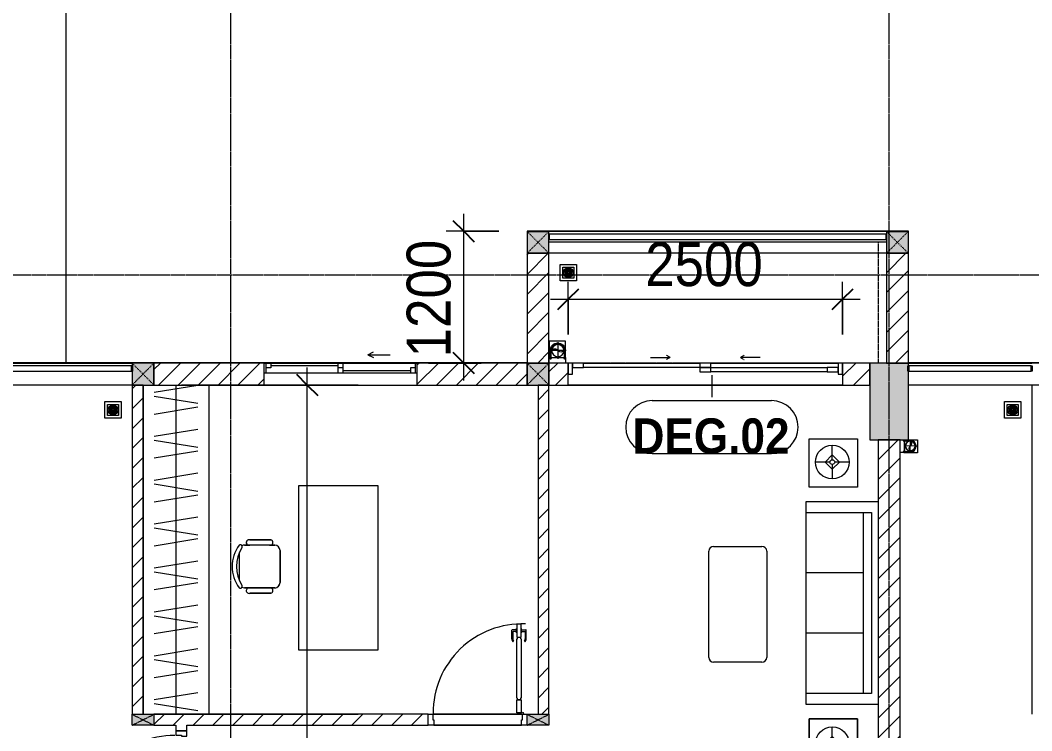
# Model space of a CAD drawing. Header units: millimetres. Extents: x 962 to 239635, y -15958 to 82755.
# Drawn here: x 114784 to 124003, y 41187 to 47660 of the extents above; entities that cross this region are included whole.
import ezdxf

# ---------------------------------------------------------------- set-up
doc = ezdxf.new("R2010")
doc.units = ezdxf.units.MM
for name, pattern in [('Dash', [6, 3, -3]), ('Dash 1_8_', [6.35, 3.175, -3.175]), ('Grid Line', [22.225, 12.7, -3.175, 3.175, -3.175]), ('IMPORT-CENTER _2_', [40.64, 25.4, -5.08, 5.08, -5.08])]:
    doc.linetypes.add(name, pattern=pattern)
for name, color, linetype, lineweight in [('0-1', 7, 'Continuous', 5), ('A-ANNO-DIMS', 211, 'Continuous', 9), ('A-ANNO-DIMS-160', 211, 'Continuous', 9), ('A-AREA', 32, 'Dash 1_8_', 9), ('A-DETL-GENF-1', 9, 'Continuous', 9), ('A-DOOR', 31, 'Continuous', 9), ('A-DOOR-1', 254, 'Continuous', 9), ('A-DOOR-2', 9, 'Continuous', 9), ('A-DOOR-FRAM', 31, 'Continuous', 9), ('A-DOOR-HDLN', 31, 'Dash', 9), ('A-DOOR-IDEN', 31, 'Continuous', 9), ('A-FLOR-1', 250, 'Continuous', 9), ('A-FLOR-2', 9, 'Continuous', 9), ('A-FLOR-HRAL', 11, 'Continuous', 9), ('A-FLOR-HRAL-1', 254, 'Continuous', 9), ('A-FLOR-HRAL-2', 9, 'Continuous', 9), ('A-GLAZ', 151, 'Continuous', 9), ('A-WALL', 113, 'Continuous', 9), ('A-WALL-1', 253, 'Continuous', 18), ('A-WALL-2', 9, 'Continuous', 9), ('A-WALL-3', 113, 'Continuous', 18), ('A-WALL-PATT-1', 10, 'Continuous', 9), ('A-WALL-PATT-2', 111, 'Continuous', 9), ('G-IMPT', 8, 'Continuous', 9), ('G-IMPT-2', 8, 'IMPORT-CENTER _2_', 9), ('I-FURN', 30, 'Continuous', 9), ('I-FURN-1', 254, 'Continuous', 9), ('M-EQPM', 50, 'Continuous', 9), ('S-COLS', 52, 'Continuous', 9), ('S-COLS-1', 52, 'Continuous', 5), ('S-COLS-2', 7, 'Continuous', 18), ('S-COLS-3', 254, 'Continuous', 9), ('S-COLS-4', 253, 'Continuous', 18), ('S-COLS-5', 52, 'Dash', 9), ('S-COLS-6', 52, 'Continuous', 18), ('S-COLS-HDLN', 52, 'Dash', 9), ('S-COLS-HDLN-1', 9, 'Dash', 9), ('S-GRID-1', 1, 'Grid Line', 9)]:
    doc.layers.add(name, color=color, linetype=linetype, lineweight=lineweight)
doc.styles.add('Arial_B_6', font='arialbd_0.ttf', dxfattribs={"width": 0.9, "height": 320})
doc.styles.add('UTM Avo', font='UTM Avo.ttf', dxfattribs={"width": 0.9, "height": 400})
doc.dimstyles.new('1_Dim_chi_tiet_2_5', dxfattribs={"dimscale": 304.8, "dimtxt": 399.720379, "dimasz": 0.629921, "dimexe": 0.524934, "dimexo": 0.0625, "dimgap": 0.052493, "dimtad": 1, "dimdec": 0, "dimrnd": 5, "dimzin": 0, "dimdsep": 46, "dimtxsty": 'UTM Avo', "dimblk1": 'OBLIQUE', "dimblk2": 'OBLIQUE', "dimsah": 1, "dimcen": 0.09, "dimdle": 0.524934, "dimazin": 0, "dimtfac": 1, "dimtdec": 4, "dimtix": 1, "dimtmove": 0, "dimatfit": 3, "dimfxl": 1.049869, "dimfxlon": 1, "dimtvp": 1, "dimtolj": 1, "dimtzin": 0, "dimarcsym": 2})
doc.dimstyles.new('1_Dim_chi_tiet_2_5_1', dxfattribs={"dimscale": 304.8, "dimtxt": 399.720379, "dimasz": 0.629921, "dimexe": 0.524934, "dimexo": 0.0625, "dimgap": 0.052493, "dimtad": 1, "dimdec": 0, "dimrnd": 5, "dimzin": 0, "dimdsep": 46, "dimtxsty": 'UTM Avo', "dimblk1": 'OBLIQUE', "dimblk2": 'OBLIQUE', "dimsah": 1, "dimcen": 0.09, "dimdle": 0.524934, "dimazin": 0, "dimtfac": 1, "dimtdec": 4, "dimtix": 1, "dimtmove": 0, "dimatfit": 3, "dimfxl": 1.049869, "dimfxlon": 1, "dimtvp": 1, "dimtolj": 1, "dimtzin": 0, "dimarcsym": 2})
pattern_1 = [(45, (0, 0), (-90.50967, 90.50967), [])]
pattern_2 = [(45, (61750.9, 0), (-90.50967, 90.50967), [])]

# ---------------------------------------------------------------- blocks, each defined once
blk = doc.blocks.new('NCV_TKTC_KET CAU_rvt-1-TKCS_MB TẦNG 2')
at = {"layer": 'S-COLS-1'}
blk.add_hatch(color=256, dxfattribs=at).paths.add_polyline_path([(61127.6, 43836.9), (61127.6, 44462), (61122.6, 44462), (61122.6, 44512), (61127.6, 44512), (61127.6, 44536.9), (60777.6, 44536.9), (60777.6, 43836.9), (61122.6, 43836.9)])
at = {"layer": 'A-FLOR-1'}
blk.add_line((53452.6, 44536.9), (53452.6, 53311.9), dxfattribs=at)
at = {"layer": 'S-COLS-2'}
for p, q in [((61127.6, 44536.9), (60777.6, 44536.9)), ((60777.6, 44536.9), (60777.6, 43836.9)), ((61127.6, 44512), (61127.6, 44536.9)), ((61127.6, 43836.9), (61127.6, 44462)), ((60777.6, 43836.9), (61127.6, 43836.9))]:
    blk.add_line(p, q, dxfattribs=at)
blk = doc.blocks.new('Railing - 50 x 10mm-901205-TKCS_MB TẦNG 2')
at = {"layer": 'A-FLOR-HRAL-2'}
for p, q in [((25, 5), (-25, 5)), ((-25, 5), (-25, -5)), ((25, -5), (25, 5)), ((-25, -5), (25, -5))]:
    blk.add_line(p, q, dxfattribs=at)
blk = doc.blocks.new('Railing - Railing-883269-TKCS_MB TẦNG 2')
at = {"layer": 'A-FLOR-HRAL-2'}
for p, q in [((39339.1, 35251.3), (38224.1, 35251.3)), ((38224.1, 35201.3), (39339.1, 35201.3))]:
    blk.add_line(p, q, dxfattribs=at)
at = {"extrusion": (0, 0, -1), "zscale": -1, "rotation": 270}
for p in [(-38219.1, 35226.3), (-39344.1, 35226.3)]:
    blk.add_blockref('Railing - 50 x 10mm-901205-TKCS_MB TẦNG 2', p, dxfattribs=at)
blk = doc.blocks.new('DOOR_CW_01 CANH MO-PANEL KINH - DIW_01-900x2200-CỬA GỖ VÂN LAMINATE-V12-TKCS_MB TẦNG 2')
at = {"layer": 'A-DETL-GENF-1'}
for p, q in [((-397, -182), (-397, -62)), ((-397, -62), (-357, -62)), ((-357, -62), (-357, -182)), ((-357, -182), (-397, -182)), ((-391, -196), (-391, -182)), ((-391, -182), (-363, -182)), ((-363, -182), (-363, -196)), ((-397, -196), (-391, -196)), ((-397, -738), (-397, -196)), ((-357, -196), (-363, -196)), ((-357, -196), (-357, -738)), ((-442, -737), (-442, -816.5)), ((-434, -799.5), (-434, -737)), ((-433.9, -711.2), (-427.3, -715.8)), ((-320.1, -711.2), (-326.7, -715.8)), ((-320, -799.5), (-320, -737)), ((-312, -737), (-312, -816.5)), ((-399, -820.5), (-438, -820.5)), ((-399, -803.5), (-430, -803.5)), ((-399, -792.2), (-399, -831.8)), ((-397, -792.2), (-399, -792.2)), ((-397, -738), (-391, -738)), ((-357, -752), (-397, -752)), ((-397, -752), (-397, -872)), ((-397, -792.2), (-397, -831.8)), ((-391, -752), (-391, -738)), ((-363, -752), (-391, -752)), ((-357, -738), (-363, -738)), ((-363, -738), (-363, -752)), ((-357, -872), (-357, -752)), ((-357, -792.2), (-357, -831.8)), ((-357, -792.2), (-355, -792.2)), ((-355, -792.2), (-355, -831.8)), ((-355, -803.5), (-324, -803.5)), ((-355, -820.5), (-316, -820.5)), ((-399, -831.8), (-397, -831.8)), ((-397, -872), (-357, -872)), ((-355, -831.8), (-357, -831.8))]:
    blk.add_line(p, q, dxfattribs=at)
blk.add_circle((-407, -60), 10, dxfattribs=at)
for centre, radius, start, end in [((-407, -60), 814, 268, 0), ((-397, -737), 45, 145, 180), ((-397, -737), 37, 145, 180), ((-357, -737), 37, 0, 35), ((-357, -737), 45, 360, 35), ((-438, -816.5), 4, 180, 270), ((-430, -799.5), 4, 180, 270), ((-324, -799.5), 4, 270, 0), ((-316, -816.5), 4, 270, 0)]:
    blk.add_arc(centre, radius, start, end, dxfattribs=at)
at = {"layer": 'A-DOOR-2'}
for p, q in [((-450, 50), (-400, 50)), ((-400, 50), (-400, 0)), ((400, 0), (400, 50)), ((400, 50), (450, 50)), ((450, 50), (450, -50)), ((-410, -50), (-450, -50)), ((-410, 0), (-410, -50)), ((-400, 0), (-410, 0)), ((-407, -50), (-382, -50)), ((410, 0), (400, 0)), ((410, -50), (410, 0)), ((450, -50), (410, -50))]:
    blk.add_line(p, q, dxfattribs=at)
blk = doc.blocks.new('TU DO LV A - TU DO LV A-901194-TKCS_MB TẦNG 2')
at = {"layer": 'I-FURN'}
for p, q in [((0, 0), (3000, 0)), ((4.3, -101), (68.9, -499)), ((169, -101), (104.4, -499)), ((202.5, -101), (267.1, -499)), ((404.3, -101), (468.9, -499)), ((569, -101), (504.4, -499)), ((602.5, -101), (667.1, -499)), ((804.3, -101), (868.9, -499)), ((969, -101), (904.4, -499)), ((1002.5, -101), (1067.1, -499)), ((1204.3, -101), (1268.9, -499)), ((1369, -101), (1304.4, -499)), ((1402.5, -101), (1467.1, -499)), ((1604.3, -101), (1668.9, -499)), ((1769, -101), (1704.4, -499)), ((1802.5, -101), (1867.1, -499)), ((2004.3, -101), (2068.9, -499)), ((2169, -101), (2104.4, -499)), ((2202.5, -101), (2267.1, -499)), ((2404.3, -101), (2468.9, -499)), ((2569, -101), (2504.4, -499)), ((2602.5, -101), (2667.1, -499)), ((2804.3, -101), (2868.9, -499)), ((2969, -101), (2904.4, -499)), ((0, -300), (3000, -300))]:
    blk.add_line(p, q, dxfattribs=at)
at = {"layer": 'I-FURN-1'}
blk.add_line((0, 0), (3000, 0), dxfattribs=at)
blk = doc.blocks.new('BAN LV A - BAN LV A_dwg_ban hoc2-348006-TKCS_MB TẦNG 2')
at = {"layer": 'I-FURN'}
for p, q in [((-194.4, 388.8), (-194.4, 113.4)), ((145.8, 437.4), (-145.8, 437.4)), ((194.4, 113.4), (194.4, 388.8)), ((-243, 354.4), (-243, 162)), ((194.4, 351.4), (194.4, 150.8)), ((243.7, 162), (243.7, 354.4)), ((-120.5, 64.8), (120.5, 64.8))]:
    blk.add_line(p, q, dxfattribs=at)
at = {"layer": 'I-FURN', "flags": 128}
blk.add_lwpolyline([(-737.8, 610.5), (-737.8, 1330.5), (-154.9, 1330.5), (762.2, 1330.5), (762.2, 610.5)], close=True, dxfattribs=at)
at = {"layer": 'I-FURN'}
for centre, radius, start, end in [((-218.7, 347.3), 25.3, 343.7398, 163.7398), ((-145.8, 388.8), 48.6, 90, 180), ((145.8, 388.8), 48.6, 360, 90), ((219.4, 347.3), 25.3, 16.2602, 170.70537), ((-218.7, 154.9), 25.3, 163.7398, 16.2602), ((-180.2, 75.4), 17.8, 57.97259, 216.69006), ((-145.8, 113.4), 48.6, 180, 207.58444), ((180.2, 75.4), 17.8, 323.30994, 122.02741), ((145.8, 113.4), 48.6, 332.41556, 0), ((219.4, 154.9), 25.3, 189.29463, 16.2602), ((0, 324), 324, 233.1301, 306.8699), ((0, 359.3), 318.2, 237.57575, 302.42425)]:
    blk.add_arc(centre, radius, start, end, dxfattribs=at)
blk = doc.blocks.new('BAN LV A - BAN LV A_dwg-348005-TKCS_MB TẦNG 2')
at = {"extrusion": (0, 0, -1), "zscale": -1, "rotation": 180}
blk.add_blockref('BAN LV A - BAN LV A_dwg_ban hoc2-348006-TKCS_MB TẦNG 2', (-729, 1383.7), dxfattribs=at)
blk = doc.blocks.new('BAN LV A - BAN LV A-401069-TKCS_MB TẦNG 2')
at = {"layer": 'I-FURN-1'}
for p, q in [((-8.8, -53.2), (1491.2, -53.2)), ((-8.8, -773.2), (-8.8, -53.2)), ((1491.2, -53.2), (1491.2, -773.2)), ((1491.2, -773.2), (-8.8, -773.2)), ((534.6, -1029.3), (534.6, -994.9)), ((583.2, -946.3), (874.8, -946.3)), ((923.4, -994.9), (923.4, -1032.3)), ((486, -1221.7), (486, -1029.3)), ((972.7, -1029.3), (972.7, -1221.7)), ((534.6, -1270.3), (534.6, -1235.9)), ((923.4, -1232.9), (923.4, -1270.3))]:
    blk.add_line(p, q, dxfattribs=at)
for centre, radius, start, end in [((510.3, -1036.4), 25.3, 16.2602, 163.7398), ((583.2, -994.9), 48.6, 90, 180), ((874.8, -994.9), 48.6, 0, 90), ((948.4, -1036.4), 25.3, 16.2602, 170.70537), ((510.3, -1228.8), 25.3, 163.7398, 343.7398), ((583.2, -1270.3), 48.6, 180, 207.58444), ((874.8, -1270.3), 48.6, 332.41556, 0), ((948.4, -1228.8), 25.3, 189.29463, 16.2602), ((548.9, -1308.3), 17.8, 119.40397, 216.69006), ((729, -1059.7), 324, 233.1301, 306.8699), ((909.2, -1308.3), 17.8, 323.30994, 60.59603)]:
    blk.add_arc(centre, radius, start, end, dxfattribs=at)
at = {"extrusion": (0, 0, -1), "zscale": -1, "rotation": 180}
blk.add_blockref('BAN LV A - BAN LV A_dwg-348005-TKCS_MB TẦNG 2', (0, 0), dxfattribs=at)
blk = doc.blocks.new('LOBBY_SOFA_1 - LOBBY_SOFA_1-V7-TKCS_MB TẦNG 2')
at = {"layer": 'I-FURN'}
for p, q in [((-2172.3, 1064.5), (-2172.3, 1504.5)), ((-2128.3, 1548.5), (-1160.3, 1548.5)), ((-1116.3, 1504.5), (-1116.3, 1064.5)), ((-1160.3, 1020.5), (-2128.3, 1020.5)), ((-2556, 660), (-708, 660)), ((-2556, 4.9), (-2556, 660)), ((-2457, 66), (-2457, 660)), ((-1907, 143), (-1907, 660)), ((-1357, 143), (-1357, 660)), ((-807, 660), (-807, 66)), ((-708, 660), (-708, 4.9)), ((-2688.2, 633.5), (-3128.2, 633.5)), ((-3128.2, 633.5), (-3128.2, 193.5)), ((-2915.4, 445), (-2915.4, 577)), ((-2688.2, 193.5), (-2688.2, 633.5)), ((-575.9, 633.5), (-135.9, 633.5)), ((-575.9, 193.5), (-575.9, 633.5)), ((-348.6, 445), (-348.6, 577)), ((-135.9, 633.5), (-135.9, 193.5)), ((-2981.4, 423), (-2915.4, 489)), ((-2915.4, 489), (-2849.4, 423)), ((-348.6, 489), (-414.6, 423)), ((-282.6, 423), (-348.6, 489)), ((-2937.4, 423), (-3069.4, 423)), ((-2915.4, 357), (-2981.4, 423)), ((-2849.4, 423), (-2915.4, 357)), ((-2915.4, 269), (-2915.4, 401)), ((-2893.4, 423), (-2761.4, 423)), ((-370.6, 423), (-502.6, 423)), ((-414.6, 423), (-348.6, 357)), ((-348.6, 357), (-282.6, 423)), ((-348.6, 269), (-348.6, 401)), ((-326.6, 423), (-194.6, 423)), ((-3128.2, 193.5), (-2688.2, 193.5)), ((-135.9, 193.5), (-575.9, 193.5)), ((-807, 143), (-2457, 143)), ((-807, 66), (-2457, 66))]:
    blk.add_line(p, q, dxfattribs=at)
for centre, radius in [((-2915.4, 423), 154), ((-348.6, 423), 154), ((-2915.4, 423), 22), ((-348.6, 423), 22)]:
    blk.add_circle(centre, radius, dxfattribs=at)
for centre, start, end in [((-2128.3, 1504.5), 90, 180), ((-1160.3, 1504.5), 0, 90), ((-2128.3, 1064.5), 180, 270), ((-1160.3, 1064.5), 270, 0)]:
    blk.add_arc(centre, 44, start, end, dxfattribs=at)
at = {"layer": 'I-FURN-1'}
for p, q in [((-2172.3, 1064.5), (-2172.3, 1504.5)), ((-2128.3, 1548.5), (-1160.3, 1548.5)), ((-1116.3, 1504.5), (-1116.3, 1064.5)), ((-1160.3, 1020.5), (-2128.3, 1020.5)), ((-2556, 660), (-708, 660)), ((-2556, 4.9), (-2556, 660)), ((-708, 660), (-708, 4.9)), ((-3128.2, 633.5), (-2688.2, 633.5)), ((-3128.2, 193.5), (-3128.2, 633.5)), ((-2688.2, 633.5), (-2688.2, 193.5)), ((-575.9, 633.5), (-135.9, 633.5)), ((-575.9, 193.5), (-575.9, 633.5)), ((-135.9, 633.5), (-135.9, 193.5)), ((-2688.2, 193.5), (-3128.2, 193.5)), ((-135.9, 193.5), (-575.9, 193.5))]:
    blk.add_line(p, q, dxfattribs=at)
for centre, start, end in [((-2128.3, 1504.5), 90, 180), ((-1160.3, 1504.5), 0, 90), ((-2128.3, 1064.5), 180, 270), ((-1160.3, 1064.5), 270, 0)]:
    blk.add_arc(centre, 44, start, end, dxfattribs=at)
blk = doc.blocks.new('Railing - Railing-1003703-TKCS_MB TẦNG 2')
at = {"layer": 'A-FLOR-HRAL-2'}
for p, q in [((31139.1, 35251.3), (30024.1, 35251.3)), ((30024.1, 35201.3), (31139.1, 35201.3))]:
    blk.add_line(p, q, dxfattribs=at)
at = {"extrusion": (0, 0, -1), "zscale": -1, "rotation": 270}
for p in [(-30019.1, 35226.3), (-31144.1, 35226.3)]:
    blk.add_blockref('Railing - 50 x 10mm-901205-TKCS_MB TẦNG 2', p, dxfattribs=at)
blk = doc.blocks.new('G1_SOF - BO TRU - 100x200-746114-TKCS_MB TẦNG 2')
at = {"layer": 'S-COLS'}
blk.add_hatch(color=256, dxfattribs=at).paths.add_polyline_path([(50, -100), (50, 100), (-50, 100), (-50, -100)])
at = {"layer": 'S-COLS-4'}
for p, q in [((-50, 100), (50, 100)), ((-50, -100), (-50, 100)), ((50, 100), (50, -100)), ((50, -100), (-50, -100))]:
    blk.add_line(p, q, dxfattribs=at)
at = {"layer": 'S-COLS-HDLN-1'}
for p, q in [((50, -100), (-50, 100)), ((-50, -100), (50, 100))]:
    blk.add_line(p, q, dxfattribs=at)
blk = doc.blocks.new('DOOR_CW_01 CANH MO-PANEL KINH - DIG_01-900x2200-CỬA NHÔM KÍNH-901226-TKCS_MB TẦNG 2')
at = {"layer": 'A-DETL-GENF-1'}
for p, q in [((-399, 831.8), (-397, 831.8)), ((-399, 792.2), (-399, 831.8)), ((-397, 872), (-357, 872)), ((-397, 752), (-397, 872)), ((-397, 792.2), (-397, 831.8)), ((-357, 872), (-357, 752)), ((-357, 792.2), (-357, 831.8)), ((-355, 831.8), (-357, 831.8)), ((-355, 792.2), (-355, 831.8)), ((-442, 737), (-442, 816.5)), ((-399, 820.5), (-438, 820.5)), ((-434, 799.5), (-434, 737)), ((-399, 803.5), (-430, 803.5)), ((-397, 792.2), (-399, 792.2)), ((-357, 752), (-397, 752)), ((-397, 738), (-391, 738)), ((-397, 738), (-397, 196)), ((-363, 752), (-391, 752)), ((-391, 752), (-391, 738)), ((-363, 738), (-363, 752)), ((-357, 738), (-363, 738)), ((-357, 792.2), (-355, 792.2)), ((-357, 196), (-357, 738)), ((-355, 820.5), (-316, 820.5)), ((-355, 803.5), (-324, 803.5)), ((-320, 799.5), (-320, 737)), ((-312, 737), (-312, 816.5)), ((-433.9, 711.2), (-427.3, 715.8)), ((-320.1, 711.2), (-326.7, 715.8)), ((-397, 196), (-391, 196)), ((-391, 196), (-391, 182)), ((-357, 196), (-363, 196)), ((-363, 182), (-363, 196)), ((-357, 182), (-397, 182)), ((-397, 182), (-397, 62)), ((-391, 182), (-363, 182)), ((-357, 62), (-357, 182)), ((-397, 62), (-357, 62))]:
    blk.add_line(p, q, dxfattribs=at)
blk.add_circle((-407, 60), 10, dxfattribs=at)
for centre, radius, start, end in [((-407, 60), 814, 360, 92), ((-438, 816.5), 4, 90, 180), ((-430, 799.5), 4, 90, 180), ((-324, 799.5), 4, 360, 90), ((-316, 816.5), 4, 0, 90), ((-397, 737), 45, 180, 215), ((-397, 737), 37, 180, 215), ((-357, 737), 37, 325, 0), ((-357, 737), 45, 325, 0)]:
    blk.add_arc(centre, radius, start, end, dxfattribs=at)
at = {"layer": 'A-DOOR-2'}
for p, q in [((-410, 50), (-450, 50)), ((-450, 50), (-450, -50)), ((-410, 0), (-410, 50)), ((-400, 0), (-410, 0)), ((-407, 50), (-382, 50)), ((-400, -50), (-400, 0)), ((410, 0), (400, 0)), ((400, 0), (400, -50)), ((450, 50), (410, 50)), ((410, 50), (410, 0)), ((450, -50), (450, 50)), ((-450, -50), (-400, -50)), ((400, -50), (450, -50))]:
    blk.add_line(p, q, dxfattribs=at)
blk = doc.blocks.new('NCV_TKTC_TANG 2_rvt-1-TKCS_MB TẦNG 2')
at = {"layer": 'A-WALL-PATT-1'}
h = blk.add_hatch(dxfattribs=at)
h.set_pattern_fill('FP_1', color=256, style=0, pattern_type=2)
h.set_pattern_definition(pattern_1)
h.paths.add_polyline_path([(54152.6, 41336.9), (54152.6, 44336.9), (54052.6, 44336.9), (54052.6, 41336.9)])
h = blk.add_hatch(dxfattribs=at)
h.set_pattern_fill('FP_1', color=256, style=0, pattern_type=2)
h.set_pattern_definition(pattern_1)
h.paths.add_polyline_path([(57852.6, 41336.9), (57852.6, 44336.9), (57752.6, 44336.9), (57752.6, 41336.9)])
h = blk.add_hatch(dxfattribs=at)
h.set_pattern_fill('FP_1', color=256, style=0, pattern_type=2)
h.set_pattern_definition(pattern_1)
h.paths.add_polyline_path([(54252.6, 41236.9), (56752.6, 41236.9), (56752.6, 41336.9), (54252.6, 41336.9), (54252.6, 41303.6)])
h = blk.add_hatch(dxfattribs=at)
h.set_pattern_fill('FP_1', color=256, style=0, pattern_type=2)
h.set_pattern_definition(pattern_1)
h.paths.add_polyline_path([(54452.6, 40236.9), (54552.6, 40236.9), (54552.6, 40286.9), (54452.6, 40286.9)])
h.paths.add_polyline_path([(54552.6, 41186.9), (54552.6, 41236.9), (54452.6, 41236.9), (54452.6, 41186.9), (54502.2, 41186.9)])
at = {"layer": 'A-FLOR-2'}
for p, q in [((60927.6, 45536.9), (57852.6, 45536.9)), ((60487.6, 44536.9), (59327.6, 44536.9)), ((54152.6, 44336.9), (54152.6, 41336.9)), ((54752.6, 44336.9), (54502.2, 44336.9)), ((55252.6, 44336.9), (54752.6, 44336.9)), ((56114.3, 44336.9), (55252.6, 44336.9)), ((60527.6, 44336.9), (58027.6, 44336.9)), ((58027.6, 44336.9), (60527.6, 44336.9)), ((54152.6, 41336.9), (54252.6, 41336.9)), ((54252.6, 41336.9), (54752.6, 41336.9)), ((54752.6, 41336.9), (56114.3, 41336.9)), ((56792.6, 41336.9), (57612.6, 41336.9)), ((57612.6, 41336.9), (56792.6, 41336.9)), ((57602.6, 41236.9), (56802.6, 41236.9)), ((56802.6, 41236.9), (57602.6, 41236.9))]:
    blk.add_line(p, q, dxfattribs=at)
at = {"layer": 'A-WALL-1'}
for p, q in [((54052.6, 44336.9), (54052.6, 41336.9)), ((54152.6, 44336.9), (54052.6, 44336.9)), ((54152.6, 41336.9), (54152.6, 44336.9)), ((57852.6, 44336.9), (57752.6, 44336.9)), ((57752.6, 44336.9), (57752.6, 41336.9)), ((57852.6, 41336.9), (57852.6, 44336.9)), ((62252.6, 44336.9), (62252.6, 41336.9)), ((62352.6, 44336.9), (62252.6, 44336.9)), ((56752.6, 41336.9), (54252.6, 41336.9)), ((56752.6, 41236.9), (56752.6, 41336.9)), ((54252.6, 41236.9), (54452.6, 41236.9)), ((54452.6, 41236.9), (54452.6, 41186.9)), ((54552.6, 41236.9), (56752.6, 41236.9)), ((54552.6, 41186.9), (54552.6, 41236.9)), ((54452.6, 41186.9), (54552.6, 41186.9))]:
    blk.add_line(p, q, dxfattribs=at)
at = {"layer": 'A-WALL-2'}
for p, q in [((52927.6, 44536.9), (54052.6, 44536.9)), ((61127.6, 44536.9), (62252.6, 44536.9)), ((54052.6, 44336.9), (52927.6, 44336.9)), ((62252.6, 44336.9), (61127.6, 44336.9)), ((56792.6, 41336.9), (57612.6, 41336.9)), ((57602.6, 41236.9), (56802.6, 41236.9))]:
    blk.add_line(p, q, dxfattribs=at)
at = {"layer": 'A-DOOR-1'}
for name, p, rotation in [('DOOR_CW_01 CANH MO-PANEL KINH - DIW_01-900x2200-CỬA GỖ VÂN LAMINATE-V12-TKCS_MB TẦNG 2', (57202.6, 41286.9), 180), ('DOOR_CW_01 CANH MO-PANEL KINH - DIG_01-900x2200-CỬA NHÔM KÍNH-901226-TKCS_MB TẦNG 2', (54502.6, 40736.9), 90.0000000000011)]:
    blk.add_blockref(name, p, dxfattribs=dict(at, rotation=rotation))
at = {"layer": 'A-FLOR-HRAL-1'}
for name in ['Railing - Railing-1003703-TKCS_MB TẦNG 2', 'Railing - Railing-883269-TKCS_MB TẦNG 2']:
    blk.add_blockref(name, (22908.5, 9260.7), dxfattribs=at)
at = {"layer": 'I-FURN-1'}
for name, p, rotation in [('TU DO LV A - TU DO LV A-901194-TKCS_MB TẦNG 2', (54752.6, 44336.9), 270.0000000000002), ('LOBBY_SOFA_1 - LOBBY_SOFA_1-V7-TKCS_MB TẦNG 2', (60857.5, 43983.4), 89.99999999999972), ('BAN LV A - BAN LV A-401069-TKCS_MB TẦNG 2', (56347.4, 43412.7), 270.0000000000005)]:
    blk.add_blockref(name, p, dxfattribs=dict(at, rotation=rotation))
at = {"layer": 'S-COLS-3', "rotation": 270.0000000000007}
for p in [(54152.6, 41286.9), (57752.6, 41286.9)]:
    blk.add_blockref('G1_SOF - BO TRU - 100x200-746114-TKCS_MB TẦNG 2', p, dxfattribs=at)
blk = doc.blocks.new('1_FAMILY RVT - W01-WxH 1400x1400xmm-389822-TKCS_MB TẦNG 2')
at = {"layer": 'A-GLAZ'}
for p, q in [((248.4, 172.39), (299.2, 197.79)), ((-700, 96.19), (-700, -103.81)), ((700, 96.19), (-700, 96.19)), ((-700, 96.19), (-636.5, 96.19)), ((-680.95, 96.19), (-680.95, 7.29)), ((-636.5, 96.19), (-22.225, 96.19)), ((-636.5, 96.19), (-636.5, 51.74)), ((-22.225, 7.29), (-22.225, 96.19)), ((-22.225, 96.19), (22.225, 96.19)), ((22.225, 96.19), (680.95, 96.19)), ((22.225, 96.19), (22.225, 7.29)), ((248.4, 172.39), (299.2, 146.99)), ((248.4, 172.39), (451.6, 172.39)), ((680.95, 96.19), (700, 96.19)), ((680.95, 96.19), (680.95, 7.29)), ((700, -103.81), (700, 96.19)), ((-700, 7.29), (-680.95, 7.29)), ((-636.5, 51.74), (-680.95, 51.74)), ((-680.95, 7.29), (-22.225, 7.29)), ((-636.5, 73.965), (-22.225, 73.965)), ((22.225, 51.74), (-22.225, 51.74)), ((-22.225, 7.29), (22.225, 7.29)), ((22.225, 29.515), (636.5, 29.515)), ((22.225, 7.29), (636.5, 7.29)), ((636.5, 51.74), (636.5, 7.29)), ((680.95, 51.74), (636.5, 51.74)), ((636.5, 7.29), (700, 7.29)), ((-700, -103.81), (700, -103.81))]:
    blk.add_line(p, q, dxfattribs=at)
blk = doc.blocks.new('DEG_02-DEG_03 - DEG_02-2500x2400mm-CỬA ĐI 02 CÁNH TRƯỢT-625766-TKCS_MB TẦNG 2')
at = {"layer": 'A-DOOR'}
for p, q in [((-1110, 100), (-1210, 100)), ((-1210, 100), (-1210, 60)), ((-1110, 60), (-1110, 100)), ((-1110, 100), (-50, 100)), ((50, 100), (-50, 100)), ((-50, 100), (-50, 60)), ((50, 60), (50, 100)), ((-1210, 60), (-1110, 60)), ((-50, 60), (-1110, 60)), ((50, 60), (-50, 60)), ((-50, 60), (-50, 20)), ((-50, 60), (50, 60)), ((-50, 20), (50, 20)), ((50, 20), (50, 60)), ((50, 60), (1110, 60)), ((1110, 20), (50, 20)), ((1210, 60), (1110, 60)), ((1110, 60), (1110, 20)), ((1110, 20), (1210, 20)), ((1210, 20), (1210, 60))]:
    blk.add_line(p, q, dxfattribs=at)
at = {"layer": 'A-DOOR-FRAM'}
for p, q in [((-1210, 100), (-1250, 100)), ((-1250, 100), (-1250, 0)), ((-1210, 0), (-1210, 100)), ((1250, 100), (1210, 100)), ((1210, 100), (1210, 0)), ((1250, 0), (1250, 100)), ((-1250, 0), (-1210, 0)), ((1210, 0), (1250, 0))]:
    blk.add_line(p, q, dxfattribs=at)
at = {"layer": 'A-DOOR-HDLN'}
for p, q in [((-500.4, 151.1), (-320.4, 151.1)), ((-320.4, 151.1), (-355, 171.1)), ((-320.4, 151.1), (-355, 131.1)), ((320.4, 151.1), (355, 171.1)), ((320.4, 151.1), (355, 131.1)), ((500.4, 151.1), (320.4, 151.1))]:
    blk.add_line(p, q, dxfattribs=at)
blk = doc.blocks.new('Railing - 50 x 10mm-1251311-TKCS_MB TẦNG 2')
at = {"layer": 'A-FLOR-HRAL'}
for p, q in [((25, 5), (-25, 5)), ((-25, 5), (-25, -5)), ((25, -5), (25, 5)), ((-25, -5), (25, -5))]:
    blk.add_line(p, q, dxfattribs=at)
blk = doc.blocks.new('Railing - Railing-1235163-TKCS_MB TẦNG 2')
at = {"layer": 'A-FLOR-HRAL'}
for p, q in [((60922.6, 45712.4), (57857.6, 45712.4)), ((57857.6, 45662.4), (60922.6, 45662.4))]:
    blk.add_line(p, q, dxfattribs=at)
at = {"rotation": 90}
for p in [(57852.6, 45687.4), (60927.6, 45687.4)]:
    blk.add_blockref('Railing - 50 x 10mm-1251311-TKCS_MB TẦNG 2', p, dxfattribs=at)
blk = doc.blocks.new('TKTC_XREF_251221_MB TANG 2-7 - TKTC_XREF_260130_MB TANG 2-5_dwg_THU NUOC - THU NUOC-444531-TKCS_MB TẦNG 1-4746810-TKCS_MB TẦNG 2')
at = {"layer": 'G-IMPT'}
for p, q in [((-23.3, 10.8), (40.9, 10.8)), ((40.9, 4.8), (-23.3, 4.8)), ((-11, 23.3), (28.5, 23.3)), ((28.5, 17.3), (-11, 17.3)), ((-1.1, 35.6), (18.5, 35.6)), ((18.5, 29.6), (-1.1, 29.6)), ((-23.3, -13.6), (40.9, -13.6)), ((40.9, -19.6), (-23.3, -19.6)), ((-11, -26.1), (28.5, -26.1)), ((28.5, -32.1), (-11, -32.1)), ((-1.1, -38.5), (18.5, -38.5)), ((18.5, -44.5), (-1.1, -44.5))]:
    blk.add_line(p, q, dxfattribs=at)
at = {"layer": 'G-IMPT', "flags": 128}
for points in [[(83.7, -79.4), (83.7, 70.6), (-66.3, 70.6), (-66.3, -79.4)], [(58.7, -54.4), (58.7, 45.6), (-41.3, 45.6), (-41.3, -54.4)]]:
    blk.add_lwpolyline(points, close=True, dxfattribs=at)
for points in [[(-23.3, -1.2), (0.7, -1.2), (0.7, -7.2), (-23.3, -7.2)], [(40.9, -7.2), (16.7, -7.2), (16.7, -1.2), (40.9, -1.2)]]:
    blk.add_lwpolyline(points, dxfattribs=at)
at = {"layer": 'G-IMPT'}
for centre, radius, start, end in [((8.7, -4.4), 45, 360, 180), ((8.7, -4.4), 45, 360, 180), ((-23.3, 7.8), 3, 90, 270), ((-11, 20.3), 3, 90, 270), ((-1.1, 32.6), 3, 90, 270), ((18.5, 32.6), 3, 270, 90), ((28.5, 20.3), 3, 270, 90), ((40.9, 7.8), 3, 270, 90), ((8.7, -4.4), 45, 180, 360), ((8.7, -4.4), 45, 180, 360), ((-23.3, -4.2), 3, 90, 270), ((-23.3, -16.6), 3, 90, 270), ((-11, -29.1), 3, 90, 270), ((-1.1, -41.5), 3, 90, 270), ((18.5, -41.5), 3, 270, 90), ((28.5, -29.1), 3, 270, 90), ((40.9, -4.2), 3, 270, 90), ((40.9, -16.6), 3, 270, 90)]:
    blk.add_arc(centre, radius, start, end, dxfattribs=at)
blk = doc.blocks.new('TKTC_XREF_251221_MB TANG 2-7 - TKTC_XREF_260130_MB TANG 2-5_dwg_$cc-4746806-TKCS_MB TẦNG 2')
at = {"layer": 'G-IMPT-2'}
for p, q in [((-0.67, 0), (0.67, 0)), ((0, -0.67), (0, 0.67))]:
    blk.add_line(p, q, dxfattribs=at)
at = {"layer": 'M-EQPM'}
blk.add_circle((0, 0), 0.5, dxfattribs=at)
for centre, radius, start, end in [((0, 0), 0.5, 90, 270), ((0.19, 0.25), 0.313, 126.8699, 233.1301), ((-0.19, -0.25), 0.313, 306.8699, 53.1301)]:
    blk.add_arc(centre, radius, start, end, dxfattribs=at)
blk = doc.blocks.new('TKTC_XREF_251221_MB TANG 2-7 - TKTC_XREF_260130_MB TANG 2-5_dwg_CUM U_DN100-4746796-TKCS_MB TẦNG 2')
at = {"layer": 'G-IMPT'}
blk.add_hatch(color=256, dxfattribs=at).paths.add_polyline_path([(0, 61), (0, 57), (15, 55), (28, 49), (40, 40), (49, 28), (55, 15), (57, 0), (55, -15), (49, -29), (40, -40), (28, -49), (15, -55), (0, -57), (0, -61), (16, -59), (30, -53), (43, -43), (53, -31), (59, -16), (61, 0), (59, 16), (53, 30), (43, 43), (30, 53), (16, 59)])
for p, q in [((-79, 67), (-79, 63)), ((-77, 67), (-77, 63)), ((-75, 67), (-75, 63)), ((-73, 69), (-73, 61)), ((-67, 68), (-72, 68)), ((-67, 62), (-72, 62)), ((-65, 69), (0, 69)), ((-79, -63), (-79, -67)), ((-77, -63), (-77, -67)), ((-75, -63), (-75, -67)), ((-73, -61), (-73, -69)), ((-67, -62), (-72, -62)), ((-67, -68), (-72, -68)), ((-65, -69), (0, -69))]:
    blk.add_line(p, q, dxfattribs=at)
at = {"layer": 'G-IMPT', "flags": 128}
for points in [[(-73, 68), (-78, 68), (-78, 62), (-73, 62)], [(-72, 59), (-67, 59), (-67, 71), (-72, 71)], [(-67, 71), (-67, 73), (-65, 73), (-65, 57), (-67, 57), (-67, 59)], [(-65, 61), (0, 61), (0, 57)], [(-73, -62), (-78, -62), (-78, -68), (-73, -68)], [(-72, -71), (-67, -71), (-67, -59), (-72, -59)], [(-67, -59), (-67, -57), (-65, -57), (-65, -73), (-67, -73), (-67, -71)], [(-65, -61), (0, -61), (0, -57)]]:
    blk.add_lwpolyline(points, dxfattribs=at)
at = {"layer": 'G-IMPT'}
for centre, radius, start, end in [((-78, 67), 0.96, 90, 180), ((-78, 63), 0.96, 180, 270), ((-71, 69), 1.56, 112.6199, 247.3801), ((-68, 65), 4.8, 143.1301, 216.8699), ((-71, 61), 1.56, 112.6199, 247.3801), ((0, 0), 69, 270, 90), ((0, 0), 61, 270, 90), ((0, 0), 57, 270, 90), ((-78, -63), 0.96, 90, 180), ((-78, -67), 0.96, 180, 270), ((-71, -61), 1.56, 112.6199, 247.3801), ((-68, -65), 4.8, 143.1301, 216.8699), ((-71, -69), 1.56, 112.6199, 247.3801)]:
    blk.add_arc(centre, radius, start, end, dxfattribs=at)
blk = doc.blocks.new('TKTC_XREF_251221_MB TANG 2-7 - TKTC_XREF_260130_MB TANG 2-5_dwg_$cc-4746805-TKCS_MB TẦNG 2')
at = {"layer": 'G-IMPT-2'}
for p, q in [((-0.673, 0), (0.673, 0)), ((0, -0.673), (0, 0.673))]:
    blk.add_line(p, q, dxfattribs=at)
at = {"layer": 'M-EQPM'}
blk.add_circle((0, 0), 0.5, dxfattribs=at)
for centre, radius, start, end in [((0, 0), 0.5, 90, 270), ((0.188, 0.25), 0.313, 126.8699, 233.1301), ((-0.188, -0.25), 0.313, 306.8699, 53.1301)]:
    blk.add_arc(centre, radius, start, end, dxfattribs=at)
blk = doc.blocks.new('TKTC_XREF_251221_MB TANG 2-7 - TKTC_XREF_260130_MB TANG 2-5_dwg_CUM U_DN100-4746799-TKCS_MB TẦNG 2')
at = {"layer": 'G-IMPT'}
blk.add_hatch(color=256, dxfattribs=at).paths.add_polyline_path([(0, 61), (15.8, 58.9), (30.5, 52.8), (43.1, 43.1), (52.8, 30.5), (58.9, 15.8), (61, 0), (58.9, -15.8), (52.8, -30.5), (43.1, -43.1), (30.5, -52.8), (15.8, -58.9), (0, -61), (0, -57), (14.8, -55.1), (28.5, -49.4), (40.3, -40.3), (49.4, -28.5), (55.1, -14.8), (57, 0), (55.1, 14.8), (49.4, 28.5), (40.3, 40.3), (28.5, 49.4), (14.8, 55.1), (0, 57)])
for p, q in [((-79.1, 66.6), (-79.1, 63.4)), ((-76.6, 66.6), (-76.6, 63.4)), ((-74.6, 66.6), (-74.6, 63.4)), ((-72.7, 69.3), (-72.7, 60.7)), ((-66.9, 67.9), (-71.7, 67.9)), ((-66.9, 62.1), (-71.7, 62.1)), ((-65, 69), (0, 69)), ((-79.1, -63.4), (-79.1, -66.6)), ((-76.6, -63.4), (-76.6, -66.6)), ((-74.6, -63.4), (-74.6, -66.6)), ((-72.7, -60.7), (-72.7, -69.3)), ((-66.9, -62.1), (-71.7, -62.1)), ((-66.9, -67.9), (-71.7, -67.9)), ((-65, -69), (0, -69))]:
    blk.add_line(p, q, dxfattribs=at)
at = {"layer": 'G-IMPT', "flags": 128}
for points in [[(-72.7, 67.6), (-78.1, 67.6), (-78.1, 62.4), (-72.7, 62.4)], [(-71.7, 59.2), (-66.9, 59.2), (-66.9, 70.8), (-71.7, 70.8)], [(-66.9, 70.8), (-66.9, 72.7), (-65, 72.7), (-65, 57.3), (-66.9, 57.3), (-66.9, 59.2)], [(-65, 61), (0, 61), (0, 57)], [(-72.7, -62.4), (-78.1, -62.4), (-78.1, -67.6), (-72.7, -67.6)], [(-71.7, -70.8), (-66.9, -70.8), (-66.9, -59.2), (-71.7, -59.2)], [(-66.9, -59.2), (-66.9, -57.3), (-65, -57.3), (-65, -72.7), (-66.9, -72.7), (-66.9, -70.8)], [(-65, -61), (0, -61), (0, -57)]]:
    blk.add_lwpolyline(points, dxfattribs=at)
at = {"layer": 'G-IMPT'}
for centre, radius, start, end in [((-78.1, 66.6), 0.96, 90, 180), ((-78.1, 63.4), 0.96, 180, 270), ((-71.1, 69.3), 1.56, 112.61986, 247.38014), ((-67.9, 65), 4.8, 143.1301, 216.8699), ((-71.1, 60.7), 1.56, 112.61986, 247.38014), ((0, 0), 69, 270, 90), ((0, 0), 61, 270, 90), ((0, 0), 57, 270, 90), ((-78.1, -63.4), 0.96, 90, 180), ((-78.1, -66.6), 0.96, 180, 270), ((-71.1, -60.7), 1.56, 112.61986, 247.38014), ((-67.9, -65), 4.8, 143.1301, 216.8699), ((-71.1, -69.3), 1.56, 112.61986, 247.38014)]:
    blk.add_arc(centre, radius, start, end, dxfattribs=at)
blk = doc.blocks.new('TKTC_XREF_251221_MB TANG 2-7 - TKTC_XREF_251221_MB TANG 2-7-2039446-TKCS_MB TẦNG 2')
at = {"layer": 'M-EQPM'}
for p, q in [((27475, 28502.1), (24000, 28502.1)), ((24201.3, 27499.8), (24201.3, 27350.2)), ((24351.6, 27499.8), (24201.3, 27499.8)), ((24351.6, 27350.2), (24351.6, 27499.8)), ((24000, 27302.1), (19275, 27302.1)), ((24201.1, 27300.3), (24201.4, 27350.1)), ((24351.6, 27300.3), (24201.1, 27300.3)), ((24201.3, 27350.2), (24351.6, 27350.2)), ((24201.4, 27350.1), (24351.9, 27350.1)), ((24351.9, 27350.1), (24351.6, 27300.3)), ((32200, 27302.1), (27475, 27302.1)), ((27440, 26600), (27440, 26484.2)), ((27440, 26482.2), (27440, 26600)), ((27475, 26601.8), (27560, 26601.8)), ((27560, 26601.8), (27560, 26482.2)), ((27440, 26484.2), (27400, 26484.2)), ((27560, 26482.2), (27440, 26482.2))]:
    blk.add_line(p, q, dxfattribs=at)
at = {"extrusion": (0, 0, -1), "zscale": -1}
for p in [(-24385.4, 28127.9), (-20235.4, 26877.9), (-28435.4, 26877.9)]:
    blk.add_blockref('TKTC_XREF_251221_MB TANG 2-7 - TKTC_XREF_260130_MB TANG 2-5_dwg_THU NUOC - THU NUOC-444531-TKCS_MB TẦNG 1-4746810-TKCS_MB TẦNG 2', p, dxfattribs=at)
at = {"extrusion": (0, 0, -1)}
for name, p, xscale, yscale, zscale, rotation in [('TKTC_XREF_251221_MB TANG 2-7 - TKTC_XREF_260130_MB TANG 2-5_dwg_$cc-4746805-TKCS_MB TẦNG 2', (-24280.1, 27415.1), 113.7150000000073, 113.7150000000073, -113.7150000000073, 269.9990086637471), ('TKTC_XREF_251221_MB TANG 2-7 - TKTC_XREF_260130_MB TANG 2-5_dwg_CUM U_DN100-4746799-TKCS_MB TẦNG 2', (-24279.2, 27415.1), 0.9975000000000006, 0.9975000000000006, -0.9975000000000006, 90.00099133829468), ('TKTC_XREF_251221_MB TANG 2-7 - TKTC_XREF_260130_MB TANG 2-5_dwg_$cc-4746806-TKCS_MB TẦNG 2', (-27492.9, 26544.2), 90.00000000005069, 90.00000000005069, -90.0000000000507, 0.3740267799372842)]:
    blk.add_blockref(name, p, dxfattribs=dict(at, xscale=xscale, yscale=yscale, zscale=zscale, rotation=rotation))
at = {"xscale": 0.7894736842105242, "yscale": 0.7894736842105242, "zscale": 0.7894736842105242}
blk.add_blockref('TKTC_XREF_251221_MB TANG 2-7 - TKTC_XREF_260130_MB TANG 2-5_dwg_CUM U_DN100-4746796-TKCS_MB TẦNG 2', (27491.3, 26542.5), dxfattribs=at)
blk = doc.blocks.new('G1_SOF - BO TRU - 200x200-3052400-TKCS_MB TẦNG 2')
at = {"layer": 'S-COLS-HDLN'}
for p, q in [((-100, 100), (100, -100)), ((100, 100), (-100, -100))]:
    blk.add_line(p, q, dxfattribs=at)
blk = doc.blocks.new('DIMBLOCK23-TKCS_MB TẦNG 2')
at = {"layer": 'A-ANNO-DIMS-160', "lineweight": 25}
for p, q in [((118826.1, 45737.4), (118730.1, 45833.4)), ((118826.1, 45737.4), (118922.1, 45641.4)), ((118826.1, 44536.9), (118730.1, 44632.9)), ((118826.1, 44536.9), (118922.1, 44440.9))]:
    blk.add_line(p, q, dxfattribs=at)
at = {"layer": 'A-ANNO-DIMS-160'}
for p, q in [((118826.1, 44376.9), (118826.1, 45897.4)), ((119146.1, 45737.4), (118666.1, 45737.4)), ((118826.1, 45737.4), (119146.1, 45737.4)), ((118506.1, 44536.9), (118986.1, 44536.9)), ((118826.1, 44536.9), (118506.1, 44536.9))]:
    blk.add_line(p, q, dxfattribs=at)
at = {"layer": 'A-ANNO-DIMS-160', "color": 0, "insert": (118306.4, 44589.4), "char_height": 400, "width": 1314.636, "attachment_point": 1, "rotation": 90, "line_spacing_factor": 1.110334, "style": 'UTM Avo'}
blk.add_mtext('1200', dxfattribs=at)
blk = doc.blocks.new('_Oblique')
at = {"color": 0, "linetype": 'ByBlock', "lineweight": -2}
blk.add_line((-0.5, -0.5), (0.5, 0.5), dxfattribs=at)
blk = doc.blocks.new('DIMBLOCK119-TKCS_MB TẦNG 2')
at = {"layer": 'A-ANNO-DIMS-160'}
for p, q in [((119778.5, 44798.5), (119778.5, 45278.5)), ((122278.5, 44798.5), (122278.5, 45278.5)), ((119618.5, 45118.5), (122438.5, 45118.5)), ((119778.5, 45118.5), (119778.5, 44798.5)), ((122278.5, 45118.5), (122278.5, 44798.5))]:
    blk.add_line(p, q, dxfattribs=at)
at = {"layer": 'A-ANNO-DIMS-160', "lineweight": 25}
for p, q in [((119778.5, 45118.5), (119874.5, 45214.5)), ((122278.5, 45118.5), (122374.5, 45214.5)), ((119778.5, 45118.5), (119682.5, 45022.5)), ((122278.5, 45118.5), (122182.5, 45022.5))]:
    blk.add_line(p, q, dxfattribs=at)
at = {"layer": 'A-ANNO-DIMS-160', "color": 0, "insert": (120480.7, 45638.1), "char_height": 400, "width": 1314.636, "attachment_point": 1, "line_spacing_factor": 1.110334, "style": 'UTM Avo'}
blk.add_mtext('2500', dxfattribs=at)
blk = doc.blocks.new('STN_Door Tag - STN_Door Tag-1788670-TKCS_MB TẦNG 2')
at = {"layer": 'A-DOOR-IDEN'}
for p, q in [((-3.37, 1.495), (3.431, 1.495)), ((-3.37, -1.524), (3.431, -1.524))]:
    blk.add_line(p, q, dxfattribs=at)
for centre, start, end in [((-3.37, -0.015), 90, 270), ((3.431, -0.015), 270, 90)]:
    blk.add_arc(centre, 1.509, start, end, dxfattribs=at)
blk = doc.blocks.new('DIMBLOCK319-TKCS_MB TẦNG 2')
at = {"layer": 'A-ANNO-DIMS-160'}
for p, q in [((117400.8, 35577.4), (117400.8, 44496.9)), ((117080.8, 44336.9), (117560.8, 44336.9)), ((117400.8, 44336.9), (117080.8, 44336.9)), ((117080.8, 35737.4), (117560.8, 35737.4)), ((117400.8, 35737.4), (117080.8, 35737.4))]:
    blk.add_line(p, q, dxfattribs=at)
at = {"layer": 'A-ANNO-DIMS-160', "lineweight": 25}
for p, q in [((117400.8, 44336.9), (117304.8, 44432.9)), ((117400.8, 44336.9), (117496.8, 44240.9)), ((117400.8, 35737.4), (117304.8, 35833.4)), ((117400.8, 35737.4), (117496.8, 35641.4))]:
    blk.add_line(p, q, dxfattribs=at)
at = {"layer": 'A-ANNO-DIMS-160', "color": 0, "insert": (116881.1, 39489.4), "char_height": 400, "width": 1314.636, "attachment_point": 1, "rotation": 90, "line_spacing_factor": 1.110334, "style": 'UTM Avo'}
blk.add_mtext('8600', dxfattribs=at)

msp = doc.modelspace()

# ---------------------------------------------------------------- hatches: boundary and pattern name
at = {"layer": 'A-WALL-PATT-2'}
h = msp.add_hatch(dxfattribs=at)
h.set_pattern_fill('FP_1', color=256, style=0, pattern_type=2)
h.set_pattern_definition(pattern_2)
h.paths.add_polyline_path([(119477.2, 44536.9), (119603.5, 44536.9), (119603.5, 45536.9), (119403.5, 45536.9), (119403.5, 44536.9)])
h = msp.add_hatch(dxfattribs=at)
h.set_pattern_fill('FP_1', color=256, style=0, pattern_type=2)
h.set_pattern_definition(pattern_2)
h.paths.add_polyline_path([(122878.5, 44537.4), (122878.5, 45536.9), (122678.5, 45536.9), (122678.5, 44537.4), (122701.4, 44537.4)])
h = msp.add_hatch(dxfattribs=at)
h.set_pattern_fill('FP_1', color=256, style=0, pattern_type=2)
h.set_pattern_definition(pattern_2)
h.paths.add_polyline_path([(119403.5, 44336.9), (119403.5, 44536.9), (118403.5, 44536.9), (118403.5, 44336.9)])
h.paths.add_polyline_path([(117003.5, 44336.9), (117003.5, 44536.9), (116003.5, 44536.9), (116003.5, 44336.9), (116253.1, 44336.9)])
h = msp.add_hatch(dxfattribs=at)
h.set_pattern_fill('FP_1', color=256, style=0, pattern_type=2)
h.set_pattern_definition(pattern_2)
h.paths.add_polyline_path([(122528.5, 44336.9), (122528.5, 44536.9), (122278.5, 44536.9), (122278.5, 44336.9)])
h.paths.add_polyline_path([(119603.5, 44336.9), (119778.5, 44336.9), (119778.5, 44536.9), (119603.5, 44536.9)])
h = msp.add_hatch(dxfattribs=at)
h.set_pattern_fill('FP_1', color=256, style=0, pattern_type=2)
h.set_pattern_definition(pattern_2)
h.paths.add_polyline_path([(122701.4, 40536.9), (122803.5, 40536.9), (122803.5, 43837), (122603.5, 43837), (122603.5, 40536.9)])
at = {"layer": 'S-COLS-1'}
for points in [[(119603.5, 45536.9), (119603.5, 45662.4), (119598.5, 45662.4), (119598.5, 45712.4), (119603.5, 45712.4), (119603.5, 45736.9), (119403.5, 45736.9), (119403.5, 45536.9), (119598.5, 45536.9)], [(122678.5, 45536.9), (122878.5, 45536.9), (122878.5, 45736.9), (122678.5, 45736.9), (122678.5, 45712.4), (122683.5, 45712.4), (122683.5, 45662.4), (122678.5, 45662.4)], [(115808.5, 44336.9), (116003.5, 44336.9), (116003.5, 44536.9), (115803.5, 44536.9), (115803.5, 44512), (115808.5, 44512), (115808.5, 44462), (115803.5, 44462), (115803.5, 44336.9)], [(119403.5, 44336.9), (119603.5, 44336.9), (119603.5, 44536.9), (119403.5, 44536.9)]]:
    msp.add_hatch(color=256, dxfattribs=at).paths.add_polyline_path(points)

# ---------------------------------------------------------------- linework, layer by layer
at = {"layer": 'A-AREA'}
msp.add_line((122603.5, 45637.4), (122603.5, 44536.9), dxfattribs=at)
at = {"layer": 'A-DOOR-IDEN'}
msp.add_line((121088.2, 44428.1), (121088.5, 44224.9), dxfattribs=at)
at = {"layer": 'A-WALL'}
for p, q in [((119403.5, 45736.9), (119603.5, 45736.9)), ((119603.5, 45737.4), (122678.5, 45737.4)), ((122678.5, 45736.9), (122878.5, 45736.9)), ((122678.5, 45637.4), (119603.5, 45637.4)), ((119603.5, 45536.9), (119403.5, 45536.9)), ((122878.5, 45536.9), (122678.5, 45536.9)), ((116003.5, 44536.9), (116003.5, 44336.9)), ((119403.5, 44336.9), (119403.5, 44536.9)), ((119403.5, 44536.9), (119603.5, 44536.9)), ((119603.5, 44536.9), (119603.5, 44336.9)), ((121078.5, 44536.9), (122238.5, 44536.9)), ((122278.5, 44336.9), (119778.5, 44336.9))]:
    msp.add_line(p, q, dxfattribs=at)
at = {"layer": 'A-WALL-3'}
for p, q in [((119603.5, 45737.4), (119403.5, 45737.4)), ((119403.5, 45737.4), (119403.5, 45736.9)), ((119603.5, 45736.9), (119603.5, 45737.4)), ((122678.5, 45737.4), (122678.5, 45736.9)), ((122878.5, 45737.4), (122678.5, 45737.4)), ((122878.5, 45736.9), (122878.5, 45737.4)), ((119403.5, 45536.9), (119403.5, 44536.9)), ((119603.5, 44536.9), (119603.5, 45536.9)), ((122678.5, 45536.9), (122678.5, 44537.4)), ((122878.5, 44537.4), (122878.5, 45536.9)), ((117003.5, 44536.9), (116003.5, 44536.9)), ((119403.5, 44536.9), (118403.5, 44536.9)), ((119778.5, 44536.9), (119603.5, 44536.9)), ((119778.5, 44336.9), (119778.5, 44536.9)), ((122528.5, 44536.9), (122278.5, 44536.9)), ((122278.5, 44536.9), (122278.5, 44336.9)), ((122528.5, 44336.9), (122528.5, 44536.9)), ((122678.5, 44537.4), (122878.5, 44537.4)), ((116003.5, 44336.9), (117003.5, 44336.9)), ((118403.5, 44336.9), (119403.5, 44336.9)), ((119603.5, 44336.9), (119778.5, 44336.9)), ((122278.5, 44336.9), (122528.5, 44336.9)), ((122603.5, 43837), (122603.5, 40536.9)), ((122803.5, 43837), (122603.5, 43837)), ((122803.5, 40536.9), (122803.5, 43837))]:
    msp.add_line(p, q, dxfattribs=at)
at = {"layer": 'S-COLS'}
for p, q in [((119603.5, 45736.9), (119403.5, 45736.9)), ((122878.5, 45736.9), (122678.5, 45736.9)), ((119403.5, 45536.9), (119603.5, 45536.9)), ((122678.5, 45536.9), (122878.5, 45536.9)), ((116003.5, 44336.9), (116003.5, 44536.9)), ((119603.5, 44536.9), (119403.5, 44536.9)), ((119403.5, 44536.9), (119403.5, 44336.9)), ((119603.5, 44336.9), (119603.5, 44536.9))]:
    msp.add_line(p, q, dxfattribs=at)
at = {"layer": 'S-COLS-6'}
for p, q in [((119403.5, 45736.9), (119403.5, 45536.9)), ((119603.5, 45712.4), (119603.5, 45736.9)), ((122678.5, 45736.9), (122678.5, 45712.4)), ((122878.5, 45536.9), (122878.5, 45736.9)), ((119603.5, 45536.9), (119603.5, 45662.4)), ((122678.5, 45662.4), (122678.5, 45536.9)), ((116003.5, 44536.9), (115803.5, 44536.9)), ((115803.5, 44536.9), (115803.5, 44512)), ((115803.5, 44462), (115803.5, 44336.9)), ((115803.5, 44336.9), (116003.5, 44336.9)), ((119403.5, 44336.9), (119603.5, 44336.9))]:
    msp.add_line(p, q, dxfattribs=at)
at = {"layer": 'S-GRID-1'}
for p, q in [((116703.5, 19351.6), (116703.5, 76542.3)), ((122703.5, 19351.6), (122703.5, 76542.3)), ((187383.6, 45336.9), (98285.4, 45336.9)), ((189415.6, 44536.9), (96253.4, 44536.9))]:
    msp.add_line(p, q, dxfattribs=at)

# ---------------------------------------------------------------- block references
at = {"layer": '0-1'}
for name in ['NCV_TKTC_KET CAU_rvt-1-TKCS_MB TẦNG 2', 'NCV_TKTC_TANG 2_rvt-1-TKCS_MB TẦNG 2']:
    msp.add_blockref(name, (61750.9, 0), dxfattribs=at)
at = {"layer": 'A-DOOR'}
msp.add_blockref('DEG_02-DEG_03 - DEG_02-2500x2400mm-CỬA ĐI 02 CÁNH TRƯỢT-625766-TKCS_MB TẦNG 2', (121028.5, 44436.9), dxfattribs=at)
at = {"layer": 'A-DOOR-IDEN', "xscale": 159.9999999999999, "yscale": 159.9999999999999, "zscale": 159.9999999999999}
msp.add_blockref('STN_Door Tag - STN_Door Tag-1788670-TKCS_MB TẦNG 2', (121083.7, 43956), dxfattribs=at)
at = {"layer": 'A-FLOR-HRAL'}
msp.add_blockref('Railing - Railing-1235163-TKCS_MB TẦNG 2', (61750.9, 0), dxfattribs=at)
at = {"layer": 'A-GLAZ'}
msp.add_blockref('1_FAMILY RVT - W01-WxH 1400x1400xmm-389822-TKCS_MB TẦNG 2', (117703.5, 44440.7), dxfattribs=at)
at = {"layer": 'M-EQPM'}
msp.add_blockref('TKTC_XREF_251221_MB TANG 2-7 - TKTC_XREF_251221_MB TANG 2-7-2039446-TKCS_MB TẦNG 2', (95403.5, 17236.9), dxfattribs=at)
at = {"layer": 'S-COLS-5'}
for p in [(119503.5, 45636.9), (122778.5, 45636.9), (115903.5, 44436.9), (119503.5, 44436.9)]:
    msp.add_blockref('G1_SOF - BO TRU - 200x200-3052400-TKCS_MB TẦNG 2', p, dxfattribs=at)

# ---------------------------------------------------------------- texts
at = {"layer": 'A-DOOR-IDEN', "insert": (121080.4, 43870.6), "char_height": 320, "width": 1467.36, "attachment_point": 5, "line_spacing_factor": 0.936439, "style": 'Arial_B_6'}
msp.add_mtext('\\pt7.2,14.4,21.6,28.8,36,43.2,50.4,57.6,64.8,72,79.2,86.4,93.6,100.8,108,115.2,122.4,129.6,136.8,144,151.2,158.4,165.6,172.8,180,187.2,194.4,201.6,208.8,216,223.2,230.4;DEG.02', dxfattribs=at)

# ---------------------------------------------------------------- dimensions: what is measured, and where the dimension line sits
at = {"layer": 'A-ANNO-DIMS'}
for base, p1, p2, dimstyle, override, picture, middle in [((118826.0692, 45737.3629), (118506.0692, 44536.936), (119146.0692, 45737.3629), '1_Dim_chi_tiet_2_5', {"dimpost": '<>', "dimfxl": 1360.376623}, 'DIMBLOCK23-TKCS_MB TẦNG 2', (118603.0771, 45137.1494)), ((117400.7557, 44336.936), (117080.7557, 35737.3629), (117080.7557, 44336.936), '1_Dim_chi_tiet_2_5_1', {"dimpost": '<>', "dimfxl": 8599.573178}, 'DIMBLOCK319-TKCS_MB TẦNG 2', (117177.7636, 40037.1494))]:
    dim = msp.add_linear_dim(base=base, p1=p1, p2=p2, angle=90, dimstyle=dimstyle, override=override, dxfattribs=at)
    dim.commit()
    dim.dimension.update_dxf_attribs({"geometry": picture, "text_midpoint": middle})
dim = msp.add_linear_dim(base=(122278.5, 45118.5), p1=(119778.5, 44798.5), p2=(122278.5, 44798.5), dimstyle='1_Dim_chi_tiet_2_5', override={"dimpost": '<>', "dimfxl": 2500}, dxfattribs=at)
dim.commit()
dim.dimension.update_dxf_attribs({"geometry": 'DIMBLOCK119-TKCS_MB TẦNG 2', "text_midpoint": (121028.5, 45341.5)})

doc.saveas('drawing.dxf')
